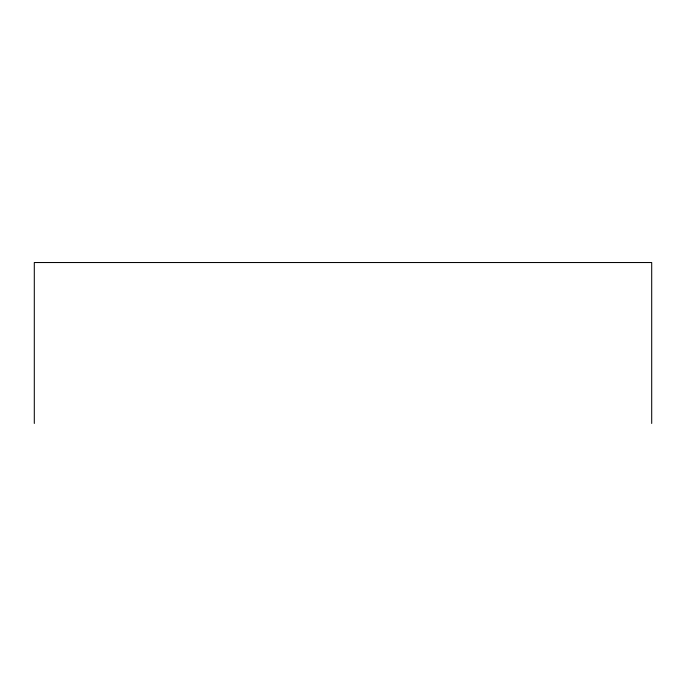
<?xml version="1.0" encoding="UTF-8"?>
<svg xmlns="http://www.w3.org/2000/svg" width="686" height="686" viewBox="0 0 686 686"><rect width="100%" height="100%" fill="white"/><g stroke="black" fill="none" stroke-linecap="round" stroke-linejoin="round"><path stroke-width="1.03" d="M651.7 423.468L651.7 262.532L34.3 262.532L34.3 423.468"/></g></svg>
